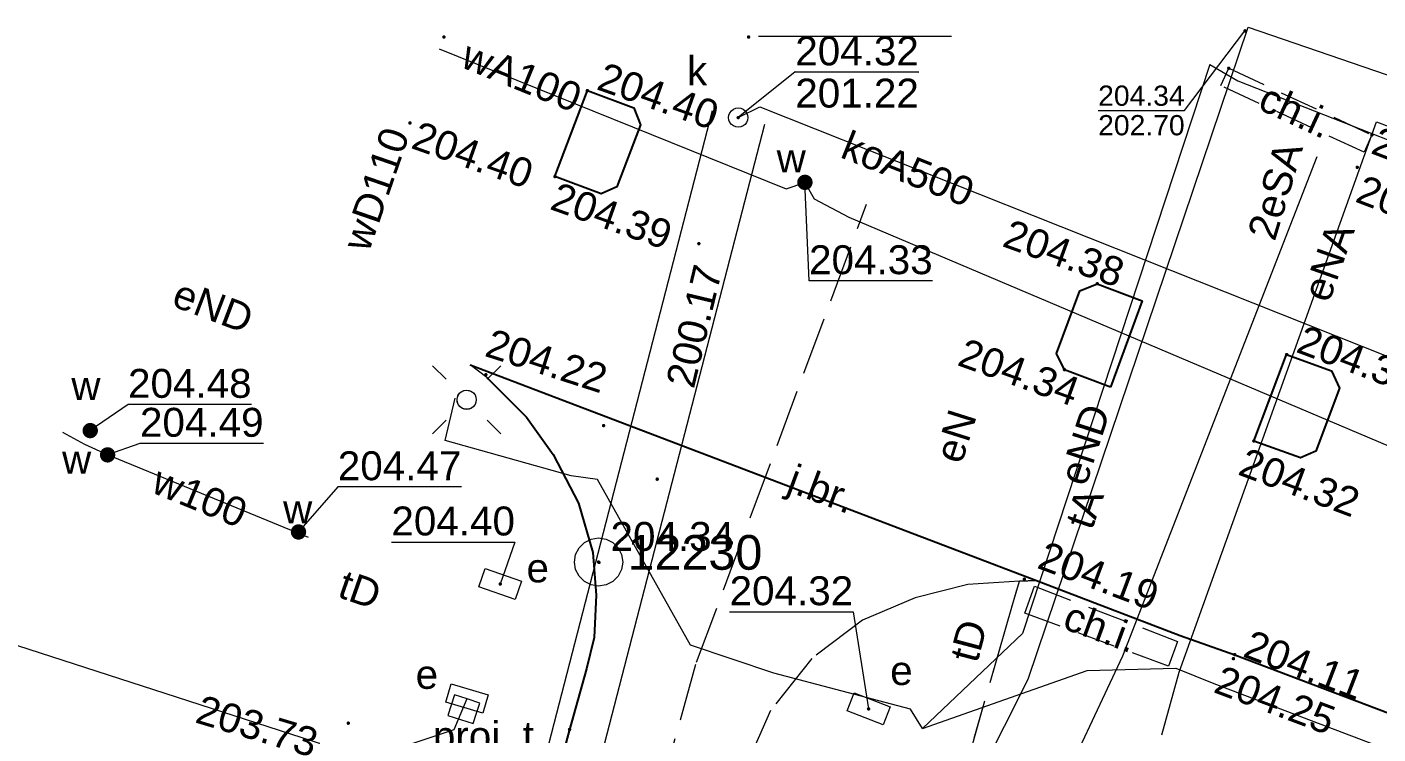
# Model space of a CAD drawing. Extents: x 0 to 7423283, y 0 to 5548300.
# Drawn here: x 7422228.53 to 7422263.56, y 5548281.9 to 5548300.24 of the extents above; entities that cross this region are included whole.
import ezdxf
from ezdxf.enums import TextEntityAlignment as Align

# ---------------------------------------------------------------- set-up
doc = ezdxf.new("R2010")
doc.units = 0
for name, pattern in [('PRZER0_8-0_8', [1.6, 0.8, -0.8]), ('PRZER2-1', [3, 2, -1]), ('PRZER3-1', [4, 3, -1])]:
    doc.linetypes.add(name, pattern=pattern)
doc.layers.get('0').update_dxf_attribs({"linetype": 'CONTINUOUS', "lineweight": 13})
for name, color, linetype, lineweight, true_color in [('EGBP04', 7, 'CONTINUOUS', 18, 0x008000), ('OSSP03', 7, 'CONTINUOUS', 18, 0x0a0909), ('OSSP03_O', 7, 'CONTINUOUS', 18, 0x0a0909), ('SUPE03', 1, 'CONTINUOUS', 18, 0xff0000), ('SUPE03_O', 1, 'CONTINUOUS', 18, 0xff0000), ('SUPE04', 1, 'CONTINUOUS', 18, 0xff0000), ('SUPE04_O', 1, 'CONTINUOUS', 18, 0xff0000), ('SUPK03', 7, 'CONTINUOUS', 18, 0x803300), ('SUPK03_O', 7, 'CONTINUOUS', 18, 0x803300), ('SUPT01', 7, 'CONTINUOUS', 18, 0xff9100), ('SUPT01_O', 7, 'CONTINUOUS', 18, 0xff9100), ('SUPW03', 5, 'CONTINUOUS', 18, 0x0000ff), ('SUPW03_O', 5, 'CONTINUOUS', 18, 0x0000ff), ('SUUS15', 7, 'CONTINUOUS', 18, 0xff9100), ('SUUS15_17', 7, 'PRZER0_8-0_8', 18, 0xff9100), ('SUUS15_17_O', 7, 'PRZER0_8-0_8', 18, 0xff9100), ('SUUS15_O', 7, 'CONTINUOUS', 18, 0xff9100), ('SUUS18_01', 7, 'CONTINUOUS', 18, 0x0a0909), ('SUUS18_01_O', 7, 'CONTINUOUS', 18, 0x0a0909)]:
    doc.layers.add(name, color=color, linetype=linetype, lineweight=lineweight, true_color=true_color)
for name, color, linetype, lineweight in [('GELULI', 7, 'PRZER3-1', 18), ('KTCR02', 7, 'PRZER2-1', 18), ('KTCR02_O', 7, 'PRZER2-1', 18), ('KTJZ01', 7, 'PRZER3-1', 18), ('KTJZ01_O', 7, 'PRZER3-1', 18), ('KTKR01', 7, 'CONTINUOUS', 25), ('KTPL01', 7, 'PRZER3-1', 18), ('RTPW02', 7, 'CONTINUOUS', 13), ('RTPW02_O', 7, 'CONTINUOUS', 13), ('SUSM', 7, 'CONTINUOUS', 18)]:
    doc.layers.add(name, color=color, linetype=linetype, lineweight=lineweight)
for name, color, linetype, true_color in [('SUPS01_03', 1, 'CONTINUOUS', 0xff0000), ('SUPS01_03_O', 1, 'CONTINUOUS', 0xff0000), ('SUPS01_05', 7, 'CONTINUOUS', 0x803300), ('SUPS01_05_O', 7, 'CONTINUOUS', 0x803300), ('SUPS01_07', 7, 'CONTINUOUS', 0xff9100), ('SUPS01_07_O', 7, 'CONTINUOUS', 0xff9100), ('SUPS01_08', 5, 'CONTINUOUS', 0x0000ff), ('SUPS01_08_O', 5, 'CONTINUOUS', 0x0000ff), ('SUUS25', 7, 'CONTINUOUS', 0x0a0909), ('SUUS25_O', 7, 'CONTINUOUS', 0x0a0909)]:
    doc.layers.add(name, color=color, linetype=linetype, true_color=true_color)
doc.styles.add('GEO-INFO', font='Arial')

# ---------------------------------------------------------------- blocks, each defined once
blk = doc.blocks.new('SOPS2')
blk.add_hatch(color=0).paths.add_polyline_path([(-0.018, 0), (-0.017119, -0.005562), (-0.014562, -0.01058), (-0.01058, -0.014562), (-0.005562, -0.017119), (0, -0.018), (0.005562, -0.017119), (0.01058, -0.014562), (0.014562, -0.01058), (0.017119, -0.005562), (0.018, 0), (0.017119, 0.005562), (0.014562, 0.01058), (0.01058, 0.014562), (0.005562, 0.017119), (0, 0.018), (-0.005562, 0.017119), (-0.01058, 0.014562), (-0.014562, 0.01058), (-0.017119, 0.005562)])
at = {"color": 0}
blk.add_lwpolyline([(0.25, 0), (0.237764, -0.077254), (0.202254, -0.146946), (0.146946, -0.202254), (0.077254, -0.237764), (0, -0.25), (-0.077254, -0.237764), (-0.146946, -0.202254), (-0.202254, -0.146946), (-0.237764, -0.077254), (-0.25, 0), (-0.237764, 0.077254), (-0.202254, 0.146946), (-0.146946, 0.202254), (-0.077254, 0.237764), (0, 0.25), (0.077254, 0.237764), (0.146946, 0.202254), (0.202254, 0.146946), (0.237764, 0.077254)], close=True, dxfattribs=at)
blk = doc.blocks.new('EPPGN')
blk.add_hatch(color=0).paths.add_polyline_path([(-0.09, 0), (-0.085595, -0.027812), (-0.072812, -0.052901), (-0.052901, -0.072812), (-0.027812, -0.085595), (0, -0.09), (0.027812, -0.085595), (0.052901, -0.072812), (0.072812, -0.052901), (0.085595, -0.027812), (0.09, 0), (0.085595, 0.027812), (0.072812, 0.052901), (0.052901, 0.072812), (0.027812, 0.085595), (0, 0.09), (-0.027812, 0.085595), (-0.052901, 0.072812), (-0.072812, 0.052901), (-0.085595, 0.027812)])
blk = doc.blocks.new('KOLO')
blk.add_hatch(color=0).paths.add_polyline_path([(0, 0.5), (-0.12941, 0.482963), (-0.25, 0.433013), (-0.353553, 0.353553), (-0.433013, 0.25), (-0.482963, 0.12941), (-0.5, 0), (-0.482963, -0.12941), (-0.433013, -0.25), (-0.353553, -0.353553), (-0.25, -0.433013), (-0.12941, -0.482963), (0, -0.5), (0.12941, -0.482963), (0.25, -0.433013), (0.353553, -0.353553), (0.433013, -0.25), (0.482963, -0.12941), (0.5, 0), (0.482963, 0.12941), (0.433013, 0.25), (0.353553, 0.353553), (0.25, 0.433013), (0.12941, 0.482963)])
blk = doc.blocks.new('OKRAG_PELNY')
at = {"color": 0}
blk.add_lwpolyline([(0.5, 0), (0.482963, -0.12941), (0.433013, -0.25), (0.353553, -0.353553), (0.25, -0.433013), (0.12941, -0.482963), (0, -0.5), (-0.12941, -0.482963), (-0.25, -0.433013), (-0.353553, -0.353553), (-0.433013, -0.25), (-0.482963, -0.12941), (-0.5, 0), (-0.482963, 0.12941), (-0.433013, 0.25), (-0.353553, 0.353553), (-0.25, 0.433013), (-0.12941, 0.482963), (0, 0.5), (0.12941, 0.482963), (0.25, 0.433013), (0.353553, 0.353553), (0.433013, 0.25), (0.482963, 0.12941)], close=True, dxfattribs=at)
blk = doc.blocks.new('PROSTOKAT2-1_PELNY')
at = {"color": 0}
blk.add_lwpolyline([(1, 0.5), (1, -0.5), (-1, -0.5), (-1, 0.5)], close=True, dxfattribs=at)
blk = doc.blocks.new('SZAFA1')
at = {"color": 0}
blk.add_lwpolyline([(-1, -0.5), (-1, 0.5), (1, 0.5), (1, -0.5)], close=True, dxfattribs=at)
blk = doc.blocks.new('SUSM01_01')
at = {"color": 0}
for points in [[(-0.353553, 0.353553), (-0.212132, 0.212132)], [(0.353553, 0.353553), (0.212132, 0.212132)], [(-0.353553, -0.353553), (-0.212132, -0.212132)], [(0.353553, -0.353553), (0.212132, -0.212132)]]:
    blk.add_lwpolyline(points, dxfattribs=at)
blk.add_lwpolyline([(0.1, 0), (0.093969, -0.034202), (0.076604, -0.064279), (0.05, -0.086603), (0.025882, -0.096593), (0, -0.1), (-0.025882, -0.096593), (-0.05, -0.086603), (-0.073305, -0.068017), (-0.090097, -0.043388), (-0.098883, -0.014904), (-0.098883, 0.014904), (-0.090097, 0.043388), (-0.073305, 0.068017), (-0.05, 0.086603), (-0.022252, 0.097493), (0.007473, 0.09972), (0.036534, 0.093087), (0.062349, 0.078183), (0.082624, 0.056332), (0.095557, 0.029476)], close=True, dxfattribs=at)

msp = doc.modelspace()

# ---------------------------------------------------------------- linework, layer by layer
at = {"color": 7, "linetype": 'Continuous', "lineweight": 13, "elevation": 100, "flags": 128}
msp.add_lwpolyline([(7422247.5, 5548300), (7422252.5, 5548300)], dxfattribs=at)
at = {"layer": 'GELULI', "color": 7, "linetype": 'PRZER3-1', "lineweight": 18, "ltscale": 0.5, "elevation": 9.98}
msp.add_lwpolyline([(7422110.71, 5547781.9), (7422183.49, 5548046.2), (7422229.51, 5548219.72), (7422235.76, 5548247.6), (7422245.89, 5548283.76), (7422250.3, 5548295.64)], dxfattribs=at)
at = {"layer": 'KTCR02', "color": 7, "linetype": 'PRZER2-1', "lineweight": 18, "ltscale": 0.5, "elevation": 10.18}
for points in [[(7422259.69, 5548299.17), (7422263.4, 5548297.44), (7422263.2, 5548296.99), (7422259.48, 5548298.72)], [(7422259.69, 5548299.17), (7422263.4, 5548297.44), (7422263.2, 5548296.99), (7422259.48, 5548298.72)], [(7422251.85, 5548277.47), (7422254.26, 5548285.86), (7422254.7, 5548285.88), (7422258.43, 5548284.45), (7422259.85, 5548283.95), (7422290.47, 5548272.35), (7422290.4, 5548272.16), (7422290.64, 5548268.77), (7422290.06, 5548268.99), (7422289.99, 5548268.81), (7422269.75, 5548274.47), (7422255.54, 5548278.44), (7422254.37, 5548278.76)], [(7422254.65, 5548285.73), (7422258.36, 5548284.3), (7422258.13, 5548283.66), (7422254.4, 5548285.03)], [(7422254.65, 5548285.73), (7422258.36, 5548284.3), (7422258.13, 5548283.66), (7422254.4, 5548285.03)]]:
    msp.add_lwpolyline(points, close=True, dxfattribs=at)
at = {"layer": 'KTJZ01', "color": 7, "linetype": 'PRZER3-1', "lineweight": 18, "ltscale": 0.5, "elevation": 10.18}
for points in [[(7422243.06, 5548298.59), (7422244.26, 5548298.14), (7422244.44, 5548297.7), (7422243.82, 5548296.09), (7422243.42, 5548295.91), (7422242.22, 5548296.36)], [(7422256.62, 5548290.9), (7422255.43, 5548291.35), (7422255.22, 5548291.77), (7422255.83, 5548293.4), (7422256.28, 5548293.58), (7422257.44, 5548293.14)], [(7422261.19, 5548291.74), (7422262.35, 5548291.32), (7422262.56, 5548290.87), (7422261.95, 5548289.24), (7422261.55, 5548289.06), (7422260.34, 5548289.5)]]:
    msp.add_lwpolyline(points, close=True, dxfattribs=at)
msp.add_lwpolyline([(7422232.08, 5548243.64), (7422234.79, 5548253.55), (7422235.25, 5548254.91), (7422237.09, 5548261.7), (7422242.59, 5548281.98), (7422243.04, 5548283.59), (7422243.24, 5548284.4), (7422243.29, 5548285.5), (7422243.2, 5548286.61), (7422242.83, 5548287.89), (7422242.17, 5548289.15), (7422241.48, 5548290.12), (7422240.45, 5548291.15), (7422240.02, 5548291.48), (7422254.7, 5548285.88), (7422254.26, 5548285.86), (7422252.92, 5548285.78), (7422251.56, 5548285.43), (7422250.19, 5548284.85), (7422248.88, 5548283.86), (7422247.81, 5548282.51), (7422246.94, 5548280.54), (7422241.96, 5548262.15), (7422238.8, 5548250.56)], dxfattribs=at)
at = {"layer": 'KTKR01', "color": 7, "linetype": 'Continuous', "lineweight": 25, "elevation": 10.18}
for points in [[(7422243.06, 5548298.59), (7422244.26, 5548298.14), (7422244.44, 5548297.7), (7422243.82, 5548296.09), (7422243.42, 5548295.91), (7422242.22, 5548296.36)], [(7422256.62, 5548290.9), (7422255.43, 5548291.35), (7422255.22, 5548291.77), (7422255.83, 5548293.4), (7422256.28, 5548293.58), (7422257.44, 5548293.14)], [(7422261.19, 5548291.74), (7422262.35, 5548291.32), (7422262.56, 5548290.87), (7422261.95, 5548289.24), (7422261.55, 5548289.06), (7422260.34, 5548289.5)]]:
    msp.add_lwpolyline(points, close=True, dxfattribs=at)
for points in [[(7422240.02, 5548291.48), (7422254.7, 5548285.88), (7422258.43, 5548284.45), (7422259.85, 5548283.95), (7422290.47, 5548272.35), (7422297.44, 5548269.71), (7422314.35, 5548263.32), (7422341.4, 5548253.08), (7422356.43, 5548247.36), (7422363.18, 5548244.79), (7422391.68, 5548234), (7422412.76, 5548225.96), (7422436.61, 5548216.94), (7422447.83, 5548212.7), (7422451.56, 5548211.28)], [(7422240.45, 5548291.15), (7422241.48, 5548290.12), (7422242.17, 5548289.15), (7422242.83, 5548287.89), (7422243.2, 5548286.61), (7422243.29, 5548285.5), (7422243.24, 5548284.4), (7422243.04, 5548283.59), (7422242.59, 5548281.98), (7422237.09, 5548261.7), (7422235.25, 5548254.91)]]:
    msp.add_lwpolyline(points, dxfattribs=at)
at = {"layer": 'KTPL01', "color": 7, "linetype": 'PRZER3-1', "lineweight": 18, "ltscale": 0.5, "elevation": 10.18}
msp.add_lwpolyline([(7422238.8, 5548250.52), (7422238.74, 5548249.33), (7422238.77, 5548248.07), (7422239.1, 5548246.1), (7422239.91, 5548243.21), (7422240.14, 5548242.22), (7422240.42, 5548240.24), (7422240.5, 5548238.25), (7422240.34, 5548236.05), (7422240.402, 5548235.491), (7422240.58, 5548236.15), (7422247.23, 5548260.57), (7422251.85, 5548277.47), (7422254.26, 5548285.86), (7422252.92, 5548285.78), (7422251.56, 5548285.43), (7422250.19, 5548284.85), (7422248.88, 5548283.86), (7422247.81, 5548282.51), (7422246.94, 5548280.54), (7422241.96, 5548262.15), (7422238.8, 5548250.56)], close=True, dxfattribs=at)
at = {"layer": 'SUPE03', "color": 1, "linetype": 'Continuous', "lineweight": 18, "true_color": 0xff0000, "elevation": 10.18}
msp.add_lwpolyline([(7422261.97, 5548296.87), (7422256.93, 5548283.92), (7422255.09, 5548279.99), (7422272.79, 5548274.23), (7422287.7, 5548269.5), (7422288.62, 5548269.29), (7422294.05, 5548267.5), (7422296.18, 5548267.2), (7422297.25, 5548266.85)], dxfattribs=at)
at = {"layer": 'SUPE04', "color": 1, "linetype": 'Continuous', "lineweight": 18, "true_color": 0xff0000, "elevation": 10.18}
for points in [[(7422259.2, 5548299.27), (7422254.34, 5548284.51), (7422251.75, 5548282.04)], [(7422259.2, 5548299.27), (7422259.92, 5548298.84), (7422267.31, 5548295.94), (7422268.69, 5548295.54), (7422279.74, 5548291.83), (7422280.91, 5548291.22), (7422291.33, 5548288.73), (7422295.25, 5548287.94), (7422302.69, 5548285.74)], [(7422257.95, 5548281.88), (7422258.4, 5548283.5), (7422263.52, 5548297.78)], [(7422263.52, 5548297.78), (7422267.43, 5548296.3), (7422269.9, 5548296.62), (7422270.64, 5548296.62), (7422272.3, 5548296.1), (7422276.46, 5548294.56), (7422280.84, 5548292.8), (7422294.33, 5548288.23), (7422302.44, 5548285.72), (7422302.69, 5548285.74)], [(7422251.75, 5548282.04), (7422251.44, 5548282.54), (7422247.89, 5548283.48), (7422245.73, 5548284.2), (7422243.32, 5548288.5), (7422242.64, 5548288.6), (7422239.37, 5548289.51), (7422239.63, 5548290.61)], [(7422251.75, 5548282.04), (7422256.02, 5548283.55), (7422258.32, 5548283.61), (7422259.3, 5548283.21), (7422275.24, 5548277.15), (7422281.72, 5548274.9), (7422306.24, 5548265.58), (7422306.45, 5548265.62), (7422306.61, 5548265.46), (7422308.21, 5548264.8), (7422322.37, 5548259.68), (7422324.97, 5548258.81), (7422334.17, 5548255.3), (7422334.31, 5548255.04), (7422334.53, 5548255.2), (7422362.89, 5548244.27), (7422363.98, 5548243.74), (7422371.44, 5548241.16), (7422384.67, 5548236.21), (7422394.94, 5548232.24), (7422413.77, 5548224.77), (7422417.46, 5548223.38), (7422420.71, 5548222.05), (7422424.52, 5548220.64)]]:
    msp.add_lwpolyline(points, dxfattribs=at)
at = {"layer": 'SUPK03', "color": 36, "linetype": 'Continuous', "lineweight": 18, "true_color": 0x803300, "elevation": 10.18}
for points in [[(7422246.292, 5548298.065), (7422241.14, 5548278.097), (7422236.048, 5548256.349), (7422234.751, 5548250.772), (7422230.734, 5548236.152), (7422224.263, 5548211.548), (7422216.283, 5548181.297), (7422207.711, 5548148.32), (7422205.731, 5548140.139), (7422203.209, 5548130.212), (7422202.408, 5548126.579), (7422201.733, 5548123.827), (7422198.604, 5548112.511), (7422191.462, 5548085.004), (7422178.862, 5548035.476), (7422171.244, 5548006.723), (7422168.863, 5547998.11), (7422166.213, 5547987.726), (7422160.363, 5547965.678), (7422152.372, 5547934.864), (7422141.211, 5547890.999), (7422127.621, 5547835.38), (7422121.72, 5547812.367), (7422117.668, 5547795.07)], [(7422246.97, 5548297.89), (7422247.53, 5548298.17), (7422264.57, 5548291.39), (7422265.71, 5548291.01), (7422272.32, 5548288.37), (7422301.55, 5548277.2), (7422309.86, 5548274.17), (7422310.18, 5548273.98), (7422311.44, 5548273.58), (7422312.86, 5548272.96), (7422321.27, 5548269.89), (7422333.03, 5548265.33), (7422347.57, 5548259.96), (7422348.07, 5548259.86), (7422349.18, 5548259.39), (7422349.35, 5548259.22), (7422357.36, 5548256.35), (7422363.14, 5548254.13), (7422388.58, 5548244.58), (7422399.68, 5548240.41)], [(7422247.648, 5548297.715), (7422242.5, 5548277.763), (7422237.412, 5548256.031), (7422236.109, 5548250.428), (7422232.086, 5548235.788), (7422225.617, 5548211.192), (7422217.637, 5548180.943), (7422209.069, 5548147.98), (7422207.089, 5548139.801), (7422204.571, 5548129.888), (7422203.772, 5548126.261), (7422203.087, 5548123.473), (7422199.956, 5548112.149), (7422192.818, 5548084.656), (7422180.218, 5548035.124), (7422172.596, 5548006.357), (7422170.217, 5547997.75), (7422167.567, 5547987.374), (7422161.717, 5547965.322), (7422153.728, 5547934.516), (7422142.569, 5547890.661), (7422128.979, 5547835.04), (7422123.08, 5547812.033), (7422119.032, 5547794.75)]]:
    msp.add_lwpolyline(points, dxfattribs=at)
at = {"layer": 'SUPS01_03_O', "color": 1, "linetype": 'Continuous', "lineweight": 9, "true_color": 0xff0000, "elevation": 10.8, "flags": 128}
for points in [[(7422237.978, 5548286.878), (7422241.181, 5548286.878), (7422240.8, 5548285.79)], [(7422246.747, 5548285.067), (7422249.95, 5548285.067), (7422250.35, 5548282.55)]]:
    msp.add_lwpolyline(points, dxfattribs=at)
at = {"layer": 'SUPS01_05_O', "color": 36, "linetype": 'Continuous', "lineweight": 9, "true_color": 0x803300, "elevation": 10.8, "flags": 128}
for points in [[(7422251.653, 5548299.072), (7422248.45, 5548299.073), (7422246.97, 5548297.89)], [(7422248.45, 5548299.073), (7422251.653, 5548299.072)]]:
    msp.add_lwpolyline(points, dxfattribs=at)
at = {"layer": 'SUPS01_07_O', "color": 30, "linetype": 'Continuous', "lineweight": 9, "true_color": 0xff9100, "elevation": 10.8, "flags": 128}
for points in [[(7422256.303, 5548298.076), (7422258.545, 5548298.076), (7422260.11, 5548300.14)], [(7422256.303, 5548298.076), (7422258.545, 5548298.076)]]:
    msp.add_lwpolyline(points, dxfattribs=at)
at = {"layer": 'SUPS01_08_O', "color": 5, "linetype": 'Continuous', "lineweight": 9, "true_color": 0x0000ff, "elevation": 10.8, "flags": 128}
for points in [[(7422252.011, 5548293.655), (7422248.808, 5548293.655), (7422248.695, 5548296.227)], [(7422234.353, 5548290.447), (7422231.15, 5548290.447), (7422230.17, 5548289.77)], [(7422234.663, 5548289.437), (7422231.46, 5548289.438), (7422230.62, 5548289.14)], [(7422239.792, 5548288.31), (7422236.589, 5548288.31), (7422235.57, 5548287.14)]]:
    msp.add_lwpolyline(points, dxfattribs=at)
at = {"layer": 'SUPT01', "color": 30, "linetype": 'Continuous', "lineweight": 18, "true_color": 0xff9100, "elevation": 10.18}
for points in [[(7422251.09, 5548277.24), (7422251.57, 5548277.95), (7422252.65, 5548279.66), (7422254.49, 5548283.32), (7422260.19, 5548300.24)], [(7422260.19, 5548300.24), (7422280.83, 5548293.15), (7422285.44, 5548291.79), (7422295.81, 5548289.07), (7422301, 5548287.83), (7422301.36, 5548287.42)], [(7422222.16, 5548285.98), (7422224.16, 5548285.53), (7422240.65, 5548280.19)], [(7422220.02, 5548252.69), (7422220.26, 5548254.85), (7422221.02, 5548255.72), (7422222.44, 5548256.03), (7422228.3, 5548255.21), (7422229.34, 5548256.19), (7422230.89, 5548263.43), (7422233.26, 5548273.2), (7422235.47, 5548278.61), (7422236.66, 5548281.03), (7422239.61, 5548282.02), (7422239.94, 5548282.82)]]:
    msp.add_lwpolyline(points, dxfattribs=at)
at = {"layer": 'SUPW03', "color": 5, "linetype": 'Continuous', "lineweight": 18, "true_color": 0x0000ff, "elevation": 10.18}
for points in [[(7422239.22, 5548299.67), (7422248.21, 5548296.04), (7422248.7, 5548296.21), (7422248.94, 5548295.78), (7422249.84, 5548295.31), (7422271.62, 5548286.07), (7422282.79, 5548281.9), (7422286.15, 5548280.73), (7422300.45, 5548275.17), (7422311.98, 5548270.42), (7422314.89, 5548269.15), (7422321.07, 5548266.86), (7422323.03, 5548270.55), (7422323.18, 5548271.01)], [(7422235.83, 5548287), (7422230.62, 5548289.14), (7422230.03, 5548289.41), (7422229.46, 5548289.72)]]:
    msp.add_lwpolyline(points, dxfattribs=at)
at = {"layer": 'SUUS15_17', "color": 30, "linetype": 'PRZER0_8-0_8', "lineweight": 18, "ltscale": 0.5, "true_color": 0xff9100, "elevation": 10.23}
msp.add_lwpolyline([(7422239.443, 5548282.38), (7422239.769, 5548282.277), (7422240.1, 5548282.173), (7422240.186, 5548282.436), (7422240.273, 5548282.699), (7422239.945, 5548282.807), (7422239.618, 5548282.915), (7422239.529, 5548282.643)], close=True, dxfattribs=at)

# ---------------------------------------------------------------- block references
at = {"layer": 'EGBP04', "color": 96, "lineweight": 18, "true_color": 0x008000, "xscale": 0.5, "yscale": 0.5, "rotation": 90}
for p in [(7422243.48, 5548289.9, 10.32), (7422244.87, 5548288.51, 10.32)]:
    msp.add_blockref('EPPGN', p, dxfattribs=at)
at = {"layer": 'OSSP03', "color": 18, "lineweight": 18, "true_color": 0x0a0909, "xscale": 2.5, "yscale": 2.5, "rotation": 90}
msp.add_blockref('SOPS2', (7422243.35, 5548286.36, 10.36), dxfattribs=at)
at = {"layer": 'RTPW02', "color": 7, "lineweight": 13, "xscale": 0.09, "yscale": 0.09, "rotation": 90}
for p in [(7422239.34, 5548299.98, 10.2), (7422259.69, 5548299.17, 10.2), (7422243.06, 5548298.59, 10.2), (7422238.46, 5548297.75, 10.2), (7422263.4, 5548297.44, 10.2), (7422263.02, 5548296.6, 10.2), (7422242.22, 5548296.36, 10.2), (7422256.28, 5548293.58, 10.2), (7422261.19, 5548291.74, 10.2), (7422255.43, 5548291.35, 10.2), (7422240.427, 5548291.22, 10.2), (7422260.34, 5548289.5, 10.2), (7422243.36, 5548286.35, 10.2), (7422254.388, 5548285.915, 10.2), (7422259.844, 5548283.958, 10.2), (7422259.81, 5548283.853, 10.2), (7422242.597, 5548282.016, 10.2)]:
    msp.add_blockref('KOLO', p, dxfattribs=at)
at = {"layer": 'SUPS01_03', "color": 1, "lineweight": 5, "true_color": 0xff0000, "xscale": 0.09, "yscale": 0.09, "rotation": 90}
for p in [(7422240.8, 5548285.79, 10.24), (7422250.35, 5548282.55, 10.24)]:
    msp.add_blockref('KOLO', p, dxfattribs=at)
at = {"layer": 'SUPS01_05', "color": 36, "lineweight": 5, "true_color": 0x803300, "xscale": 0.09, "yscale": 0.09, "rotation": 90}
for p in [(7422247.24, 5548299.98, 10.24), (7422246.97, 5548297.89, 10.24), (7422245.95, 5548294.62, 10.24)]:
    msp.add_blockref('KOLO', p, dxfattribs=at)
at = {"layer": 'SUPS01_07', "color": 30, "lineweight": 5, "true_color": 0xff9100, "xscale": 0.09, "yscale": 0.09, "rotation": 90}
for p in [(7422260.11, 5548300.14, 10.24), (7422236.86, 5548282.18, 10.24)]:
    msp.add_blockref('KOLO', p, dxfattribs=at)
at = {"layer": 'SUPS01_08', "color": 5, "lineweight": 5, "true_color": 0x0000ff, "xscale": 0.09, "yscale": 0.09, "rotation": 90}
for p in [(7422248.7, 5548296.21, 10.24), (7422230.17, 5548289.77, 10.24), (7422230.62, 5548289.14, 10.24), (7422235.57, 5548287.14, 10.24)]:
    msp.add_blockref('KOLO', p, dxfattribs=at)
at = {"layer": 'SUSM', "color": 7, "lineweight": 18, "rotation": 90}
for name, xscale, yscale in [('SUSM01_01', 2.5, 2.5), ('OKRAG_PELNY', 0.5, 0.5)]:
    msp.add_blockref(name, (7422239.93, 5548290.57, 10.24), dxfattribs=dict(at, xscale=xscale, yscale=yscale))
at = {"layer": 'SUUS15', "color": 36, "lineweight": 18, "true_color": 0x803300, "xscale": 0.5, "yscale": 0.5, "rotation": 90}
msp.add_blockref('OKRAG_PELNY', (7422246.97, 5548297.89, 10.24), dxfattribs=at)
at = {"layer": 'SUUS15', "color": 1, "lineweight": 18, "true_color": 0xff0000, "xscale": 0.5, "yscale": 0.5}
for p, rotation in [((7422240.8, 5548285.79, 10.24), 341.0455700382996), ((7422250.35, 5548282.55, 10.24), 338.9622803791757)]:
    msp.add_blockref('PROSTOKAT2-1_PELNY', p, dxfattribs=dict(at, rotation=rotation))
at = {"layer": 'SUUS18_01', "color": 18, "lineweight": 18, "true_color": 0x0a0909, "xscale": 0.5, "yscale": 0.5, "rotation": 343.610251430126}
msp.add_blockref('SZAFA1', (7422239.94, 5548282.82, 10.24), dxfattribs=at)
at = {"layer": 'SUUS25', "color": 18, "lineweight": 5, "true_color": 0x0a0909, "xscale": 0.4, "yscale": 0.4}
for p, rotation in [((7422248.7, 5548296.21, 10.24), 335.2246369408046), ((7422230.17, 5548289.77, 10.24), 337.5570372593373), ((7422230.62, 5548289.14, 10.24), 349.02754766843), ((7422235.57, 5548287.14, 10.24), 74.44521746725269)]:
    msp.add_blockref('KOLO', p, dxfattribs=dict(at, rotation=rotation))

# ---------------------------------------------------------------- texts
at = {"layer": 'KTCR02_O', "color": 7, "linetype": 'Continuous', "lineweight": 0, "style": 'GEO-INFO'}
for rotation, p in [(335.186, (7422261.44, 5548298.081, 10.8)), (339.8597, (7422256.38, 5548284.683, 10.8))]:
    msp.add_text('ch.i.', height=0.75, rotation=rotation, dxfattribs=at).set_placement(p, align=Align.MIDDLE)
at = {"layer": 'KTJZ01_O', "color": 7, "linetype": 'Continuous', "lineweight": 0, "style": 'GEO-INFO'}
msp.add_text('j.br.', height=0.75, rotation=339.495, dxfattribs=at).set_placement((7422249.109, 5548288.169, 10.8), align=Align.MIDDLE)
at = {"layer": 'OSSP03_O', "color": 18, "linetype": 'Continuous', "lineweight": 0, "true_color": 0x0a0909, "style": 'GEO-INFO'}
msp.add_text('12230', height=0.9, dxfattribs=at).set_placement((7422244.1, 5548286.61, 10.8), align=Align.MIDDLE_LEFT)
at = {"layer": 'RTPW02_O', "color": 7, "linetype": 'Continuous', "lineweight": 0, "style": 'GEO-INFO'}
for s, rotation, p in [('204.40', 340.4579, (7422243.266, 5548298.633, 10.8)), ('204.40', 340.4579, (7422238.455, 5548297.108, 10.8)), ('204.30', 339.0514, (7422263.339, 5548296.975, 10.8)), ('204.25', 339.0514, (7422262.934, 5548295.719, 10.8)), ('204.39', 340.4579, (7422242.056, 5548295.524, 10.8)), ('204.38', 340.1663, (7422253.784, 5548294.562, 10.8)), ('204.22', 342.1333, (7422240.365, 5548291.714, 10.8)), ('204.35', 339.3665, (7422261.401, 5548291.819, 10.8)), ('204.34', 340.1663, (7422252.618, 5548291.477, 10.8)), ('204.32', 339.3665, (7422259.894, 5548288.64, 10.8)), ('204.34', 359.9998, (7422243.66, 5548286.65, 10.8)), ('204.19', 339.4438, (7422254.686, 5548286.216, 10.8)), ('204.11', 339.0783, (7422260.023, 5548283.917, 10.8)), ('204.25', 339.3901, (7422259.261, 5548282.993, 10.8))]:
    msp.add_text(s, height=0.75, rotation=rotation, dxfattribs=at).set_placement(p)
at = {"layer": 'SUPE03_O', "color": 1, "linetype": 'Continuous', "lineweight": 0, "true_color": 0xff0000, "style": 'GEO-INFO'}
msp.add_text('2eSA', height=0.75, rotation=73.2317, dxfattribs=at).set_placement((7422260.881, 5548294.659, 10.8))
at = {"layer": 'SUPE04_O', "color": 1, "linetype": 'Continuous', "lineweight": 0, "true_color": 0xff0000, "style": 'GEO-INFO'}
for s, rotation, p in [('eNA', 70.5039, (7422262.285, 5548293.059, 10.8)), ('eND', 339.2171, (7422232.245, 5548293.019, 10.8)), ('eN', 72.4593, (7422252.759, 5548288.875, 10.8)), ('eND', 71.9726, (7422255.98, 5548288.296, 10.8))]:
    msp.add_text(s, height=0.75, rotation=rotation, dxfattribs=at).set_placement(p)
at = {"layer": 'SUPK03_O', "color": 36, "linetype": 'Continuous', "lineweight": 0, "true_color": 0x803300, "style": 'GEO-INFO'}
msp.add_text('koA500', height=0.75, rotation=338.3212, dxfattribs=at).set_placement((7422249.583, 5548296.869, 10.8))
at = {"layer": 'SUPS01_03_O', "color": 1, "linetype": 'Continuous', "lineweight": 0, "true_color": 0xff0000, "style": 'GEO-INFO'}
for s, p in [('204.40', (7422237.978, 5548287.05)), ('204.32', (7422246.747, 5548285.24))]:
    msp.add_text(s, height=0.75, rotation=359.9998, dxfattribs=at).set_placement(p)
at = {"layer": 'SUPS01_05_O', "color": 36, "linetype": 'Continuous', "lineweight": 0, "true_color": 0x803300, "style": 'GEO-INFO'}
for s, rotation, p in [('204.32', 359.9998, (7422248.45, 5548299.245)), ('201.22', 359.9998, (7422248.45, 5548298.15)), ('200.17', 76.5655, (7422245.818, 5548290.833, 10.8))]:
    msp.add_text(s, height=0.75, rotation=rotation, dxfattribs=at).set_placement(p)
at = {"layer": 'SUPS01_07_O', "color": 30, "linetype": 'Continuous', "lineweight": 0, "true_color": 0xff9100, "style": 'GEO-INFO'}
for s, height, rotation, p in [('204.34', 0.525, 359.9998, (7422256.303, 5548298.196)), ('202.70', 0.525, 359.9998, (7422256.303, 5548297.43)), ('203.73', 0.75, 343.3005, (7422232.857, 5548282.207, 10.8))]:
    msp.add_text(s, height=height, rotation=rotation, dxfattribs=at).set_placement(p)
at = {"layer": 'SUPS01_08_O', "color": 5, "linetype": 'Continuous', "lineweight": 0, "true_color": 0x0000ff, "style": 'GEO-INFO'}
msp.add_text('204.33', height=0.75, dxfattribs=at).set_placement((7422248.808, 5548293.828))
for s, p in [('204.48', (7422231.15, 5548290.62)), ('204.49', (7422231.46, 5548289.61)), ('204.47', (7422236.589, 5548288.482))]:
    msp.add_text(s, height=0.75, rotation=359.9998, dxfattribs=at).set_placement(p)
at = {"layer": 'SUPT01_O', "color": 30, "linetype": 'Continuous', "lineweight": 0, "true_color": 0xff9100, "style": 'GEO-INFO'}
for s, rotation, p in [('tA', 70.7405, (7422256.139, 5548287.162, 10.8)), ('tD', 340.6957, (7422236.547, 5548285.466, 10.8)), ('tD', 75.1418, (7422253.169, 5548283.716, 10.8))]:
    msp.add_text(s, height=0.75, rotation=rotation, dxfattribs=at).set_placement(p)
at = {"layer": 'SUPW03_O', "color": 5, "linetype": 'Continuous', "lineweight": 0, "true_color": 0x0000ff, "style": 'GEO-INFO'}
for s, rotation, p in [('wA100', 337.9126, (7422239.735, 5548299.216, 10.8)), ('wD110', 70.9282, (7422237.393, 5548294.375, 10.8)), ('w100', 337.6994, (7422231.712, 5548288.183, 10.8))]:
    msp.add_text(s, height=0.75, rotation=rotation, dxfattribs=at).set_placement(p)
at = {"layer": 'SUUS15_17_O', "color": 30, "linetype": 'Continuous', "lineweight": 0, "true_color": 0xff9100, "style": 'GEO-INFO'}
msp.add_text('proj. t', height=0.75, dxfattribs=at).set_placement((7422240.364, 5548281.758, 10.8), align=Align.MIDDLE)
at = {"layer": 'SUUS15_O', "color": 36, "linetype": 'Continuous', "lineweight": 0, "true_color": 0x803300, "style": 'GEO-INFO'}
msp.add_text('k', height=0.75, rotation=359.9998, dxfattribs=at).set_placement((7422245.64, 5548298.73, 10.8))
at = {"layer": 'SUUS15_O', "color": 1, "linetype": 'Continuous', "lineweight": 0, "true_color": 0xff0000, "style": 'GEO-INFO'}
for p in [(7422241.482, 5548285.832, 10.8), (7422250.911, 5548283.17, 10.8)]:
    msp.add_text('e', height=0.75, rotation=359.9998, dxfattribs=at).set_placement(p)
at = {"layer": 'SUUS18_01_O', "color": 18, "linetype": 'Continuous', "lineweight": 0, "true_color": 0x0a0909, "style": 'GEO-INFO'}
msp.add_text('e', height=0.75, dxfattribs=at).set_placement((7422239.19, 5548283.07, 10.8), align=Align.RIGHT)
at = {"layer": 'SUUS25_O', "color": 18, "linetype": 'Continuous', "lineweight": 0, "true_color": 0x0a0909, "style": 'GEO-INFO'}
for p in [(7422247.967, 5548296.466, 10.8), (7422229.68, 5548290.56, 10.8), (7422229.44, 5548288.65, 10.8), (7422235.17, 5548287.36, 10.8)]:
    msp.add_text('w', height=0.75, rotation=359.9998, dxfattribs=at).set_placement(p)

doc.saveas('drawing.dxf')
